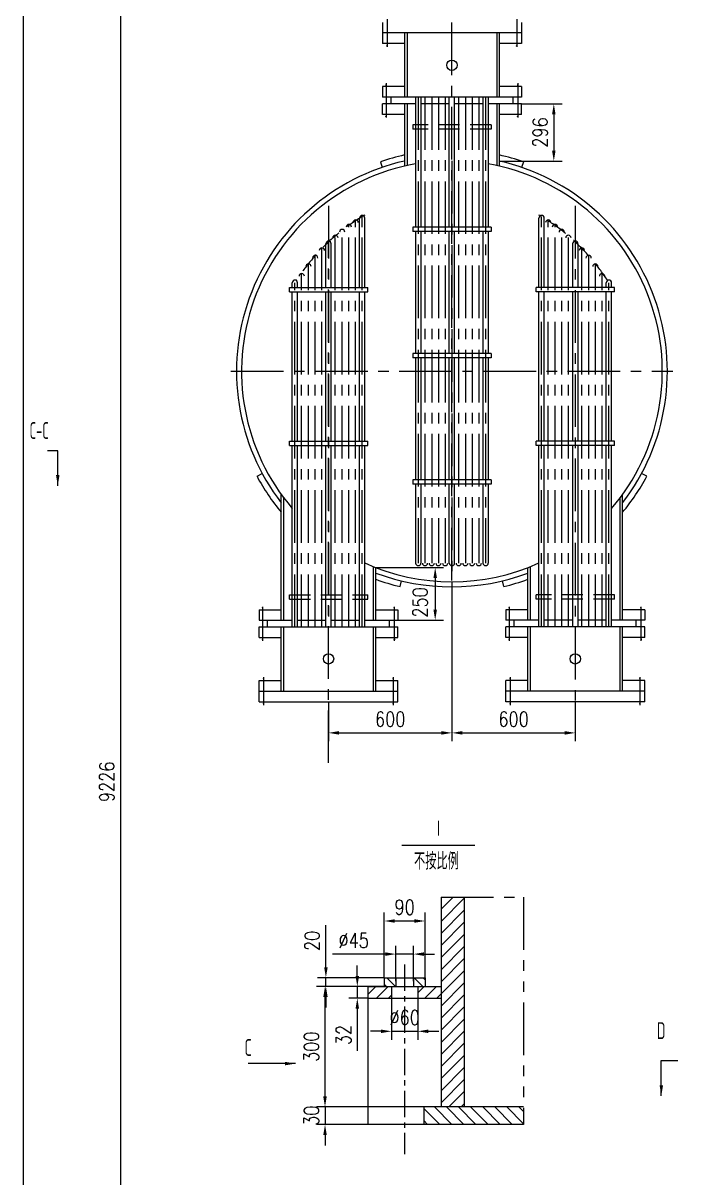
# Model space of a CAD drawing. Header units: millimetres. Extents: x -400 to 11480, y -400 to 24820.
# Drawn here: x 3014 to 6126, y 16587 to 22073 of the extents above; entities that cross this region are included whole.
import ezdxf

# ---------------------------------------------------------------- set-up
doc = ezdxf.new("R2010")
doc.units = ezdxf.units.MM
doc.header["$LTSCALE"] = 200
for name, pattern in [('CENTER', [2, 1.25, -0.25, 0.25, -0.25]), ('DASHED', [0.75, 0.5, -0.25]), ('PHANTOM', [2.5, 1.25, -0.25, 0.25, -0.25, 0.25, -0.25])]:
    doc.linetypes.add(name, pattern=pattern)
for name, color, linetype in [('1轮廓实线层', 7, 'Continuous'), ('2细线层', 4, 'Continuous'), ('3中心线层', 1, 'CENTER'), ('4虚线层', 6, 'DASHED'), ('5剖面线层', 2, 'Continuous'), ('6文字层', 3, 'Continuous'), ('7标注层', 4, 'Continuous'), ('9双点划线层', 6, 'PHANTOM')]:
    doc.layers.add(name, color=color, linetype=linetype)
doc.styles.add('PC_TEXTSTYLE', font='isocp.shx', dxfattribs={"width": 0.8, "bigfont": 'hzfs.shx'})
doc.styles.add('TH_GBDIM', font='romans.shx', dxfattribs={"width": 0.8, "bigfont": 'gbcbig.shx'})
doc.dimstyles.new('TH_GBDIM', dxfattribs={"dimscale": 20, "dimtxt": 3.5, "dimasz": 2.5, "dimexe": 2, "dimexo": 0, "dimgap": 1.5, "dimtad": 1, "dimdec": 1, "dimzin": 0, "dimdsep": 46, "dimtxsty": 'TH_GBDIM', "dimcen": 2.5, "dimclrd": 130, "dimclre": 130, "dimclrt": 3, "dimadec": 0, "dimazin": 0, "dimtfac": 0.714286, "dimtdec": 1, "dimtmove": 0, "dimatfit": 3, "dimfxl": 0, "dimtzin": 0, "dimlwd": -1, "dimlwe": -1, "dimarcsym": 0})
pattern_1 = [(45, (-2209.604, 14101.74), (-28.73682, 28.73682), [])]

# ---------------------------------------------------------------- blocks, each defined once
blk = doc.blocks.new('*D101')
at = {"layer": '7标注层', "color": 130}
for p, q in [((4690.9, 19486.4), (5012.7, 19486.4)), ((4972.7, 19436.4), (4972.7, 19286.4)), ((4795.9, 19236.4), (5012.7, 19236.4))]:
    blk.add_line(p, q, dxfattribs=at)
for points in [[(4964.4, 19436.4), (4981.1, 19436.4), (4972.7, 19486.4)], [(4964.4, 19286.4), (4981.1, 19286.4), (4972.7, 19236.4)]]:
    blk.add_solid(points, dxfattribs=at)
at = {"layer": 'Defpoints', "color": 0}
for p in [(4690.9, 19486.4), (4795.9, 19236.4), (4972.7, 19236.4)]:
    blk.add_point(p, dxfattribs=at)
at = {"layer": '7标注层', "color": 3, "insert": (4901.2, 19321), "char_height": 70, "attachment_point": 5, "rotation": 90, "style": 'TH_GBDIM'}
blk.add_mtext('250{}{}', dxfattribs=at)
blk = doc.blocks.new('*D102')
at = {"layer": '7标注层', "color": 130}
for p, q in [((5382.2, 21689.2), (5576.4, 21689.2)), ((5536.4, 21639.2), (5536.4, 21467.9)), ((5277.2, 21417.9), (5576.4, 21417.9))]:
    blk.add_line(p, q, dxfattribs=at)
for points in [[(5528.1, 21639.2), (5544.8, 21639.2), (5536.4, 21689.2)], [(5528.1, 21467.9), (5544.8, 21467.9), (5536.4, 21417.9)]]:
    blk.add_solid(points, dxfattribs=at)
at = {"layer": 'Defpoints', "color": 0}
for p in [(5382.2, 21689.2), (5277.2, 21417.9), (5536.4, 21417.9)]:
    blk.add_point(p, dxfattribs=at)
at = {"layer": '7标注层', "color": 3, "insert": (5471.4, 21553.6), "char_height": 70, "attachment_point": 5, "rotation": 90, "style": 'TH_GBDIM'}
blk.add_mtext('296{}{}', dxfattribs=at)
blk = doc.blocks.new('*D103')
at = {"layer": '7标注层', "color": 130}
for p, q in [((5052.2, 19418.9), (5052.2, 18661.2)), ((4465.9, 18849.4), (4465.9, 18661.2)), ((4515.9, 18701.2), (5002.2, 18701.2))]:
    blk.add_line(p, q, dxfattribs=at)
for points in [[(4515.9, 18709.6), (4515.9, 18692.9), (4465.9, 18701.2)], [(5002.2, 18709.6), (5002.2, 18692.9), (5052.2, 18701.2)]]:
    blk.add_solid(points, dxfattribs=at)
at = {"layer": 'Defpoints', "color": 0}
for p in [(5052.2, 19418.9), (4465.9, 18849.4), (5052.2, 18701.2)]:
    blk.add_point(p, dxfattribs=at)
at = {"layer": '7标注层', "color": 3, "insert": (4759, 18766.2), "char_height": 70, "attachment_point": 5, "style": 'TH_GBDIM'}
blk.add_mtext('600{}{}', dxfattribs=at)
blk = doc.blocks.new('*D104')
at = {"layer": '7标注层', "color": 130}
for p, q in [((5052.2, 19418.9), (5052.2, 18661.2)), ((5638.4, 18849.4), (5638.4, 18661.2)), ((5102.2, 18701.2), (5588.4, 18701.2))]:
    blk.add_line(p, q, dxfattribs=at)
for points in [[(5102.2, 18709.6), (5102.2, 18692.9), (5052.2, 18701.2)], [(5588.4, 18709.6), (5588.4, 18692.9), (5638.4, 18701.2)]]:
    blk.add_solid(points, dxfattribs=at)
at = {"layer": 'Defpoints', "color": 0}
for p in [(5052.2, 19418.9), (5638.4, 18849.4), (5638.4, 18701.2)]:
    blk.add_point(p, dxfattribs=at)
at = {"layer": '7标注层', "color": 3, "insert": (5345.3, 18766.2), "char_height": 70, "attachment_point": 5, "style": 'TH_GBDIM'}
blk.add_mtext('600{}{}', dxfattribs=at)
blk = doc.blocks.new('*D151')
at = {"layer": '7标注层', "color": 130}
for p, q in [((3123.1, 23081.7), (3517.3, 23081.7)), ((3477.3, 23031.7), (3477.3, 13905.7)), ((3026.1, 13855.7), (3517.3, 13855.7))]:
    blk.add_line(p, q, dxfattribs=at)
for points in [[(3469, 23031.7), (3485.6, 23031.7), (3477.3, 23081.7)], [(3469, 13905.7), (3485.6, 13905.7), (3477.3, 13855.7)]]:
    blk.add_solid(points, dxfattribs=at)
at = {"layer": 'Defpoints', "color": 0}
for p in [(3123.1, 23081.7), (3026.1, 13855.7), (3477.3, 13855.7)]:
    blk.add_point(p, dxfattribs=at)
at = {"layer": '7标注层', "color": 3, "insert": (3412.3, 18468.7), "char_height": 70, "attachment_point": 5, "rotation": 90, "style": 'TH_GBDIM'}
blk.add_mtext('9226{}{}', dxfattribs=at)
blk = doc.blocks.new('*D191')
at = {"layer": '7标注层', "color": 130}
for p, q in [((4785.9, 17521.6), (4785.9, 17690.3)), ((4869.1, 17521.6), (4869.1, 17690.3)), ((4735.9, 17650.3), (4484.6, 17650.3)), ((4869.1, 17650.3), (4785.9, 17650.3)), ((4919.1, 17650.3), (4969.1, 17650.3))]:
    blk.add_line(p, q, dxfattribs=at)
for points in [[(4735.9, 17658.6), (4735.9, 17641.9), (4785.9, 17650.3)], [(4919.1, 17658.6), (4919.1, 17641.9), (4869.1, 17650.3)]]:
    blk.add_solid(points, dxfattribs=at)
at = {"layer": 'Defpoints', "color": 0}
for p in [(4869.1, 17650.3), (4785.9, 17521.6), (4869.1, 17521.6)]:
    blk.add_point(p, dxfattribs=at)
at = {"layer": '7标注层', "color": 3, "insert": (4585.3, 17715.3), "char_height": 70, "attachment_point": 5, "style": 'TH_GBDIM'}
blk.add_mtext('%%c45{}{}', dxfattribs=at)
blk = doc.blocks.new('*D187')
at = {"layer": '7标注层', "color": 130}
for p, q in [((4453.2, 17587.7), (4453.2, 17788.4)), ((4730.8, 17537.7), (4413.2, 17537.7)), ((4453.2, 17496.4), (4453.2, 17537.7)), ((4730.8, 17496.4), (4413.2, 17496.4)), ((4453.2, 17446.4), (4453.2, 17396.4))]:
    blk.add_line(p, q, dxfattribs=at)
for points in [[(4444.9, 17587.7), (4461.6, 17587.7), (4453.2, 17537.7)], [(4444.9, 17446.4), (4461.6, 17446.4), (4453.2, 17496.4)]]:
    blk.add_solid(points, dxfattribs=at)
at = {"layer": 'Defpoints', "color": 0}
for p in [(4730.8, 17537.7), (4453.2, 17496.4), (4730.8, 17496.4)]:
    blk.add_point(p, dxfattribs=at)
at = {"layer": '7标注层', "color": 3, "insert": (4388.2, 17713.1), "char_height": 70, "attachment_point": 5, "rotation": 90, "style": 'TH_GBDIM'}
blk.add_mtext('20{}{}', dxfattribs=at)
blk = doc.blocks.new('*D192')
at = {"layer": '7标注层', "color": 130}
for p, q in [((4730.8, 17537.7), (4730.8, 17847.5)), ((4924.3, 17537.7), (4924.3, 17847.5)), ((4780.8, 17807.5), (4874.3, 17807.5))]:
    blk.add_line(p, q, dxfattribs=at)
for points in [[(4780.8, 17815.8), (4780.8, 17799.2), (4730.8, 17807.5)], [(4874.3, 17815.8), (4874.3, 17799.2), (4924.3, 17807.5)]]:
    blk.add_solid(points, dxfattribs=at)
at = {"layer": 'Defpoints', "color": 0}
for p in [(4924.3, 17807.5), (4730.8, 17537.7), (4924.3, 17537.7)]:
    blk.add_point(p, dxfattribs=at)
at = {"layer": '7标注层', "color": 3, "insert": (4827.5, 17872.5), "char_height": 70, "attachment_point": 5, "style": 'TH_GBDIM'}
blk.add_mtext('90{}{}', dxfattribs=at)
blk = doc.blocks.new('*D188')
at = {"layer": '7标注层', "color": 130}
for p, q in [((4727.5, 17496.4), (4409.1, 17496.4)), ((4449.1, 16973.9), (4449.1, 17446.4)), ((4654.7, 16923.9), (4409.1, 16923.9))]:
    blk.add_line(p, q, dxfattribs=at)
for points in [[(4440.7, 17446.4), (4457.4, 17446.4), (4449.1, 17496.4)], [(4440.7, 16973.9), (4457.4, 16973.9), (4449.1, 16923.9)]]:
    blk.add_solid(points, dxfattribs=at)
at = {"layer": 'Defpoints', "color": 0}
for p in [(4449.1, 17496.4), (4727.5, 17496.4), (4654.7, 16923.9)]:
    blk.add_point(p, dxfattribs=at)
at = {"layer": '7标注层', "color": 3, "insert": (4384.1, 17210.2), "char_height": 70, "attachment_point": 5, "rotation": 90, "style": 'TH_GBDIM'}
blk.add_mtext('300{}{}', dxfattribs=at)
blk = doc.blocks.new('*D196')
at = {"layer": '7标注层', "color": 130}
for p, q in [((4449.1, 16973.9), (4449.1, 17023.9)), ((4685.1, 16923.9), (4409.1, 16923.9)), ((4449.1, 16923.9), (4449.1, 16841)), ((4685.1, 16841), (4409.1, 16841)), ((4449.1, 16791), (4449.1, 16741))]:
    blk.add_line(p, q, dxfattribs=at)
for points in [[(4440.7, 16973.9), (4457.4, 16973.9), (4449.1, 16923.9)], [(4440.7, 16791), (4457.4, 16791), (4449.1, 16841)]]:
    blk.add_solid(points, dxfattribs=at)
at = {"layer": 'Defpoints', "color": 0}
for p in [(4685.1, 16923.9), (4449.1, 16841), (4685.1, 16841)]:
    blk.add_point(p, dxfattribs=at)
at = {"layer": '7标注层', "color": 3, "insert": (4384.1, 16882.5), "char_height": 70, "attachment_point": 5, "rotation": 90, "style": 'TH_GBDIM'}
blk.add_mtext('30{}{}', dxfattribs=at)
blk = doc.blocks.new('*D190')
at = {"layer": '7标注层', "color": 130}
for p, q in [((4764.9, 17441.1), (4764.9, 17243.5)), ((4890.1, 17441.1), (4890.1, 17243.5)), ((4714.9, 17283.5), (4664.9, 17283.5)), ((4764.9, 17283.5), (4890.1, 17283.5)), ((4940.1, 17283.5), (4990.1, 17283.5))]:
    blk.add_line(p, q, dxfattribs=at)
for points in [[(4714.9, 17291.8), (4714.9, 17275.2), (4764.9, 17283.5)], [(4940.1, 17291.8), (4940.1, 17275.2), (4890.1, 17283.5)]]:
    blk.add_solid(points, dxfattribs=at)
at = {"layer": 'Defpoints', "color": 0}
for p in [(4764.9, 17441.1), (4890.1, 17441.1), (4890.1, 17283.5)]:
    blk.add_point(p, dxfattribs=at)
at = {"layer": '7标注层', "color": 3, "insert": (4827.5, 17348.5), "char_height": 70, "attachment_point": 5, "style": 'TH_GBDIM'}
blk.add_mtext('%%c60{}{}', dxfattribs=at)
blk = doc.blocks.new('*D189')
at = {"layer": '7标注层', "color": 130}
for p, q in [((4602.6, 17546.4), (4602.6, 17596.4)), ((4654.7, 17496.4), (4562.6, 17496.4)), ((4602.6, 17496.4), (4602.6, 17441.1)), ((4654.7, 17441.1), (4562.6, 17441.1)), ((4602.6, 17391.1), (4602.6, 17190.5))]:
    blk.add_line(p, q, dxfattribs=at)
for points in [[(4594.3, 17546.4), (4610.9, 17546.4), (4602.6, 17496.4)], [(4594.3, 17391.1), (4610.9, 17391.1), (4602.6, 17441.1)]]:
    blk.add_solid(points, dxfattribs=at)
at = {"layer": 'Defpoints', "color": 0}
for p in [(4654.7, 17496.4), (4602.6, 17441.1), (4654.7, 17441.1)]:
    blk.add_point(p, dxfattribs=at)
at = {"layer": '7标注层', "color": 3, "insert": (4537.6, 17265.8), "char_height": 70, "attachment_point": 5, "rotation": 90, "style": 'TH_GBDIM'}
blk.add_mtext('32{}{}', dxfattribs=at)

msp = doc.modelspace()

# ---------------------------------------------------------------- hatches: boundary and pattern name
at = {"layer": '5剖面线层'}
h = msp.add_hatch(dxfattribs=at)
h.set_pattern_fill('ANSI31', color=256, scale=12.8, style=0)
h.set_pattern_definition(pattern_1)
h.paths.add_polyline_path([(5000.32, 16923.94), (5110.91, 16923.94), (5110.91, 17920.66), (5000.32, 17920.66)])
h = msp.add_hatch(dxfattribs=at)
h.set_pattern_fill('ANSI31', color=256, scale=9.6, angle=90, style=0)
h.set_pattern_definition([(135, (-2209.604, 14101.738), (-21.55261, -21.55261), [])])
h.paths.add_polyline_path([(4785.92, 17496.42), (4785.92, 17537.73), (4730.75, 17537.73), (4730.75, 17496.42)])
h.paths.add_polyline_path([(4924.29, 17496.42), (4924.29, 17537.73), (4869.12, 17537.73), (4869.12, 17496.42)])
h = msp.add_hatch(dxfattribs=at)
h.set_pattern_fill('ANSI31', color=256, scale=12.8, style=0)
h.set_pattern_definition(pattern_1)
h.paths.add_polyline_path([(4764.92, 17441.12), (4764.92, 17496.42), (4654.72, 17496.42), (4654.72, 17441.12)])
h.paths.add_polyline_path([(5000.32, 17441.12), (5000.32, 17496.42), (4890.12, 17496.42), (4890.12, 17441.12)])
h = msp.add_hatch(dxfattribs=at)
h.set_pattern_fill('ANSI31', color=256, scale=12.8, angle=90, style=0)
h.set_pattern_definition([(135, (-2209.604, 14101.74), (-28.73682, -28.73682), [])])
h.paths.add_polyline_path([(4918.11, 16923.94), (4918.11, 16841), (5392.77, 16841), (5392.77, 16923.94)])

# ---------------------------------------------------------------- linework, layer by layer
at = {"layer": '1轮廓实线层'}
for p, q in [((3014.08, 22675.69), (3014.08, 14046.69)), ((4722.15, 22076.24), (4722.15, 21976.24)), ((5382.15, 22076.24), (5382.15, 21976.24)), ((5382.15, 22026.24), (4722.15, 22026.24)), ((5382.15, 22026.24), (4722.15, 22026.24)), ((4827.15, 22026.24), (4827.15, 21850.24)), ((4839.15, 22026.24), (4839.15, 21721.24)), ((5265.15, 22026.24), (5265.15, 21721.24)), ((5277.15, 22026.24), (5277.15, 21850.24)), ((4827.15, 21976.24), (4722.15, 21976.24)), ((5382.15, 21976.24), (5277.15, 21976.24)), ((4827.15, 21862.24), (4827.15, 21721.24)), ((5277.15, 21862.24), (5277.15, 21721.24)), ((4722.15, 21771.24), (4722.15, 21721.24)), ((4827.15, 21771.24), (4722.15, 21771.24)), ((5382.15, 21771.24), (5277.15, 21771.24)), ((5382.15, 21771.24), (5382.15, 21721.24)), ((5382.15, 21721.24), (4722.15, 21721.24)), ((4827.15, 21721.24), (4722.15, 21721.24)), ((4722.15, 21639.24), (4722.15, 21689.24)), ((4879.65, 21689.24), (4722.15, 21689.24)), ((4762.15, 21721.24), (4762.15, 21689.24)), ((4827.15, 21689.24), (4827.15, 21393.24)), ((4839.15, 21689.24), (4839.15, 21395.94)), ((4879.65, 21721.24), (4879.65, 21103.24)), ((4904.65, 21721.24), (4904.65, 21103.24)), ((5039.65, 21689.24), (4904.65, 21689.24)), ((5039.65, 21103.24), (5039.65, 21721.24)), ((5064.65, 21103.24), (5064.65, 21721.24)), ((5199.65, 21689.24), (5064.65, 21689.24)), ((5199.65, 21721.24), (5199.65, 21103.24)), ((5224.65, 21721.24), (5224.65, 21103.24)), ((5382.15, 21689.24), (5224.65, 21689.24)), ((5265.15, 21689.24), (5265.15, 21395.94)), ((5382.15, 21721.24), (5277.15, 21721.24)), ((5277.15, 21689.24), (5277.15, 21393.24)), ((5342.15, 21721.24), (5342.15, 21689.24)), ((5382.15, 21639.24), (5382.15, 21689.24)), ((4827.15, 21639.24), (4722.15, 21639.24)), ((5382.15, 21639.24), (5277.15, 21639.24)), ((4712.15, 21414.43), (4721.2, 21387.93)), ((5392.15, 21414.43), (5383.1, 21387.93)), ((4613.41, 20816.41), (4613.41, 21146.9)), ((4638.41, 20816.41), (4638.41, 21146.9)), ((5465.89, 20816.41), (5465.89, 21146.9)), ((5490.89, 20816.41), (5490.89, 21146.9)), ((4865.74, 21103.24), (4865.74, 21083.24)), ((5238.56, 21103.24), (4865.74, 21103.24)), ((5238.56, 21083.24), (4865.74, 21083.24)), ((4879.65, 21083.24), (4879.65, 20503.24)), ((4904.65, 21083.24), (4904.65, 20503.24)), ((5039.65, 20503.24), (5039.65, 21083.24)), ((5064.65, 20503.24), (5064.65, 21083.24)), ((5199.65, 21083.24), (5199.65, 20503.24)), ((5224.65, 21083.24), (5224.65, 20503.24)), ((5238.56, 21103.24), (5238.56, 21083.24)), ((4453.41, 20816.41), (4453.41, 21025.17)), ((4478.41, 20816.41), (4478.41, 21025.17)), ((5625.89, 21025.17), (5625.89, 20816.41)), ((5650.89, 21025.17), (5650.89, 20816.41)), ((4279.51, 20796.41), (4279.51, 20816.41)), ((4279.51, 20816.41), (4652.32, 20816.41)), ((4279.51, 20796.41), (4652.32, 20796.41)), ((4293.41, 20816.41), (4293.41, 20839.8)), ((4293.41, 20086.41), (4293.41, 20796.41)), ((4318.41, 20816.41), (4318.41, 20839.8)), ((4318.41, 20086.41), (4318.41, 20796.41)), ((4453.41, 20086.41), (4453.41, 20796.41)), ((4478.41, 20086.41), (4478.41, 20796.41)), ((4613.41, 20086.41), (4613.41, 20796.41)), ((4638.41, 20086.41), (4638.41, 20796.41)), ((4652.32, 20796.41), (4652.32, 20816.41)), ((5824.79, 20816.41), (5451.98, 20816.41)), ((5451.98, 20796.41), (5451.98, 20816.41)), ((5824.79, 20796.41), (5451.98, 20796.41)), ((5465.89, 20086.41), (5465.89, 20796.41)), ((5490.89, 20086.41), (5490.89, 20796.41)), ((5625.89, 20796.41), (5625.89, 20086.41)), ((5650.89, 20796.41), (5650.89, 20086.41)), ((5785.89, 20816.41), (5785.89, 20839.8)), ((5785.89, 20086.41), (5785.89, 20796.41)), ((5810.89, 20816.41), (5810.89, 20839.8)), ((5810.89, 20086.41), (5810.89, 20796.41)), ((5824.79, 20796.41), (5824.79, 20816.41)), ((4865.74, 20503.24), (4865.74, 20483.24)), ((5238.56, 20503.24), (4865.74, 20503.24)), ((5238.56, 20483.24), (4865.74, 20483.24)), ((4879.65, 20483.24), (4879.65, 19903.24)), ((4904.65, 20483.24), (4904.65, 19903.24)), ((5039.65, 19903.24), (5039.65, 20483.24)), ((5064.65, 19903.24), (5064.65, 20483.24)), ((5199.65, 20483.24), (5199.65, 19903.24)), ((5224.65, 20483.24), (5224.65, 19903.24)), ((5238.56, 20503.24), (5238.56, 20483.24)), ((4279.51, 20066.41), (4279.51, 20086.41)), ((4279.51, 20086.41), (4652.32, 20086.41)), ((4652.32, 20066.41), (4652.32, 20086.41)), ((5824.79, 20086.41), (5451.98, 20086.41)), ((5451.98, 20066.41), (5451.98, 20086.41)), ((5824.79, 20066.41), (5824.79, 20086.41)), ((4279.51, 20066.41), (4652.32, 20066.41)), ((4293.41, 19204.41), (4293.41, 20066.41)), ((4318.41, 19204.41), (4318.41, 20066.41)), ((4453.41, 19204.41), (4453.41, 20066.41)), ((4478.41, 19204.41), (4478.41, 20066.41)), ((4613.41, 19204.41), (4613.41, 20066.41)), ((4638.41, 19204.41), (4638.41, 20066.41)), ((5824.79, 20066.41), (5451.98, 20066.41)), ((5465.89, 19204.41), (5465.89, 20066.41)), ((5490.89, 19204.41), (5490.89, 20066.41)), ((5625.89, 20066.41), (5625.89, 19204.41)), ((5650.89, 20066.41), (5650.89, 19204.41)), ((5785.89, 19204.41), (5785.89, 20066.41)), ((5810.89, 19204.41), (5810.89, 20066.41)), ((4125.91, 19920.1), (4150.57, 19933.37)), ((5978.39, 19920.1), (5953.74, 19933.37)), ((5238.56, 19903.24), (4865.74, 19903.24)), ((4865.74, 19903.24), (4865.74, 19883.24)), ((5238.56, 19883.24), (4865.74, 19883.24)), ((4879.65, 19883.24), (4879.65, 19508.24)), ((4904.65, 19883.24), (4904.65, 19508.24)), ((5039.65, 19508.24), (5039.65, 19883.24)), ((5064.65, 19508.24), (5064.65, 19883.24)), ((5199.65, 19883.24), (5199.65, 19508.24)), ((5224.65, 19883.24), (5224.65, 19508.24)), ((5238.56, 19903.24), (5238.56, 19883.24)), ((4240.91, 19236.41), (4240.91, 19834.17)), ((4252.91, 19236.41), (4252.91, 19817.87)), ((5851.39, 19236.41), (5851.39, 19817.87)), ((5863.39, 19236.41), (5863.39, 19834.17)), ((4678.91, 19236.41), (4678.91, 19491.15)), ((4690.91, 19236.41), (4690.91, 19486.41)), ((5413.39, 19236.41), (5413.39, 19486.41)), ((5425.39, 19236.41), (5425.39, 19491.15)), ((4805.91, 19396.11), (4812.47, 19423.33)), ((5298.39, 19396.11), (5291.83, 19423.33)), ((4135.91, 19286.41), (4240.91, 19286.41)), ((4135.91, 19286.41), (4135.91, 19236.41)), ((4690.91, 19286.41), (4795.91, 19286.41)), ((4795.91, 19286.41), (4795.91, 19236.41)), ((5308.39, 19286.41), (5308.39, 19236.41)), ((5413.39, 19286.41), (5308.39, 19286.41)), ((5968.39, 19286.41), (5863.39, 19286.41)), ((5968.39, 19286.41), (5968.39, 19236.41)), ((4135.91, 19236.41), (4293.41, 19236.41)), ((4135.91, 19204.41), (4795.91, 19204.41)), ((4135.91, 19204.41), (4240.91, 19204.41)), ((4135.91, 19154.41), (4135.91, 19204.41)), ((4175.91, 19204.41), (4175.91, 19236.41)), ((4240.91, 19063.41), (4240.91, 19204.41)), ((4252.91, 18899.41), (4252.91, 19204.41)), ((4318.41, 19236.41), (4453.41, 19236.41)), ((4478.41, 19236.41), (4613.41, 19236.41)), ((4638.41, 19236.41), (4795.91, 19236.41)), ((4678.91, 18899.41), (4678.91, 19204.41)), ((4690.91, 19204.41), (4795.91, 19204.41)), ((4690.91, 19063.41), (4690.91, 19204.41)), ((4755.91, 19204.41), (4755.91, 19236.41)), ((4795.91, 19154.41), (4795.91, 19204.41)), ((5465.89, 19236.41), (5308.39, 19236.41)), ((5968.39, 19204.41), (5308.39, 19204.41)), ((5413.39, 19204.41), (5308.39, 19204.41)), ((5308.39, 19154.41), (5308.39, 19204.41)), ((5348.39, 19204.41), (5348.39, 19236.41)), ((5413.39, 19063.41), (5413.39, 19204.41)), ((5425.39, 18899.41), (5425.39, 19204.41)), ((5625.89, 19236.41), (5490.89, 19236.41)), ((5785.89, 19236.41), (5650.89, 19236.41)), ((5968.39, 19236.41), (5810.89, 19236.41)), ((5851.39, 18899.41), (5851.39, 19204.41)), ((5863.39, 19063.41), (5863.39, 19204.41)), ((5968.39, 19204.41), (5863.39, 19204.41)), ((5928.39, 19204.41), (5928.39, 19236.41)), ((5968.39, 19154.41), (5968.39, 19204.41)), ((4135.91, 19154.41), (4240.91, 19154.41)), ((4690.91, 19154.41), (4795.91, 19154.41)), ((5413.39, 19154.41), (5308.39, 19154.41)), ((5968.39, 19154.41), (5863.39, 19154.41)), ((4240.91, 18899.41), (4240.91, 19075.41)), ((4690.91, 18899.41), (4690.91, 19075.41)), ((5413.39, 18899.41), (5413.39, 19075.41)), ((5863.39, 18899.41), (5863.39, 19075.41)), ((4135.91, 18949.41), (4240.91, 18949.41)), ((4135.91, 18849.41), (4135.91, 18949.41)), ((4690.91, 18949.41), (4795.91, 18949.41)), ((4795.91, 18849.41), (4795.91, 18949.41)), ((5308.39, 18849.41), (5308.39, 18949.41)), ((5413.39, 18949.41), (5308.39, 18949.41)), ((5968.39, 18949.41), (5863.39, 18949.41)), ((5968.39, 18849.41), (5968.39, 18949.41)), ((4135.91, 18899.41), (4795.91, 18899.41)), ((4135.91, 18899.41), (4795.91, 18899.41)), ((5968.39, 18899.41), (5308.39, 18899.41)), ((5968.39, 18899.41), (5308.39, 18899.41)), ((4135.91, 18849.41), (4795.91, 18849.41)), ((5968.39, 18849.41), (5308.39, 18849.41)), ((5000.32, 17920.66), (5000.32, 16923.94)), ((5110.91, 17920.66), (5110.91, 16923.94)), ((4730.75, 17537.73), (4730.75, 17496.42)), ((4730.75, 17537.73), (4924.29, 17537.73)), ((4924.29, 17537.73), (4924.29, 17496.42)), ((4654.72, 16841), (4654.72, 17496.42)), ((4654.72, 17496.42), (5000.32, 17496.42)), ((4764.92, 17496.42), (4764.92, 17441.12)), ((4890.12, 17496.42), (4890.12, 17441.12)), ((4654.72, 17441.12), (5000.32, 17441.12)), ((5392.77, 16923.94), (4654.72, 16923.94)), ((4918.11, 16923.94), (4918.11, 16841)), ((5392.77, 16841), (4654.72, 16841))]:
    msp.add_line(p, q, dxfattribs=at)
at = {"layer": '1轮廓实线层', "ltscale": 0.5}
for p, q in [((4785.92, 17537.73), (4785.92, 17496.42)), ((4869.12, 17537.73), (4869.12, 17496.42))]:
    msp.add_line(p, q, dxfattribs=at)
at = {"layer": '1轮廓实线层'}
for centre in [(5052.15, 21872.9), (4465.91, 19052.76), (5638.39, 19052.76)]:
    msp.add_circle(centre, 24.56, dxfattribs=at)
for centre, radius, start, end in [((5052.15, 20418.89), 1024, 102.69297, 217.60617), ((5052.15, 20418.89), 1000, 99.93321, 220.64699), ((5052.15, 20418.89), 1052, 102.34973, 108.85619), ((5052.15, 20418.89), 1000, 319.35301, 80.06679), ((5052.15, 20418.89), 1052, 71.14381, 77.65027), ((5052.15, 20418.89), 1024, 322.39383, 77.30703), ((4594.5, 21125.59), 12.5, 0, 180), ((4625.91, 21146.9), 12.5, 0, 180), ((5478.39, 21146.9), 12.5, 0, 180), ((5509.8, 21125.59), 12.5, 0, 180), ((4530.5, 21080.33), 12.5, 0, 180), ((4562.5, 21104.07), 12.5, 0, 180), ((5541.8, 21104.07), 12.5, 0, 180), ((5573.8, 21080.33), 12.5, 0, 180), ((4465.91, 21025.17), 12.5, 0, 180), ((4498.5, 21052.72), 12.5, 0, 180), ((5605.8, 21052.72), 12.5, 0, 180), ((5638.39, 21025.17), 12.5, 0, 180), ((4402.5, 20957.13), 12.5, 0, 180), ((4434.5, 20993.02), 12.5, 0, 180), ((5669.8, 20993.02), 12.5, 0, 180), ((5701.8, 20957.13), 12.5, 0, 180), ((4370.5, 20916.69), 12.5, 0, 180), ((5733.8, 20916.69), 12.5, 0, 180), ((4305.91, 20839.8), 12.5, 0, 180), ((4338.5, 20870.52), 12.5, 0, 180), ((5765.8, 20870.52), 12.5, 0, 180), ((5798.39, 20839.8), 12.5, 0, 180), ((5052.15, 20418.89), 1052, 208.30286, 219.5438), ((5052.15, 20418.89), 1052, 320.4562, 331.69714), ((5052.15, 20418.89), 1000, 245.56018, 294.43982), ((4892.15, 19508.24), 12.5, 180, 0), ((4924.15, 19508.24), 12.5, 180, 0), ((4956.15, 19508.24), 12.5, 180, 0), ((4988.15, 19508.24), 12.5, 180, 0), ((5020.15, 19508.24), 12.5, 180, 0), ((5052.15, 19508.24), 12.5, 180, 0), ((5084.15, 19508.24), 12.5, 180, 0), ((5116.15, 19508.24), 12.5, 180, 0), ((5148.15, 19508.24), 12.5, 180, 0), ((5180.15, 19508.24), 12.5, 180, 0), ((5212.15, 19508.24), 12.5, 180, 0), ((5052.15, 20418.89), 1024, 249.34312, 290.65688), ((5052.15, 20418.89), 1052, 249.91697, 256.46343), ((5052.15, 20418.89), 1052, 283.53657, 290.08303)]:
    msp.add_arc(centre, radius, start, end, dxfattribs=at)
at = {"layer": '2细线层'}
for p, q in [((4744.2, 22092.35), (4744.2, 21960.14)), ((5360.1, 22092.35), (5360.1, 21960.14)), ((4741.69, 21966.07), (4746.7, 21964.26)), ((4746.54, 21966.05), (4741.86, 21964.28)), ((5362.61, 21966.07), (5357.6, 21964.26)), ((5357.76, 21966.05), (5362.44, 21964.28)), ((4736.34, 21780.28), (4741.35, 21778.47)), ((4741.18, 21780.26), (4736.5, 21778.49)), ((4739.19, 21787.35), (4739.19, 21625.48)), ((5367.96, 21780.28), (5362.95, 21778.47)), ((5363.12, 21780.26), (5367.8, 21778.49)), ((5365.11, 21787.35), (5365.11, 21625.48)), ((4736.68, 21630.34), (4741.69, 21628.53)), ((4741.53, 21630.32), (4736.85, 21628.55)), ((5367.62, 21630.34), (5362.61, 21628.53)), ((5362.77, 21630.32), (5367.45, 21628.55)), ((4150.45, 19295.31), (4155.46, 19297.12)), ((4155.29, 19295.33), (4150.61, 19297.1)), ((4152.95, 19138.3), (4152.95, 19300.17)), ((4781.38, 19295.31), (4776.37, 19297.12)), ((4776.53, 19295.33), (4781.21, 19297.1)), ((4778.87, 19138.3), (4778.87, 19300.17)), ((5322.92, 19295.31), (5327.93, 19297.12)), ((5327.77, 19295.33), (5323.09, 19297.1)), ((5325.43, 19138.3), (5325.43, 19300.17)), ((5953.85, 19295.31), (5948.84, 19297.12)), ((5949.01, 19295.33), (5953.69, 19297.1)), ((5951.35, 19138.3), (5951.35, 19300.17)), ((4150.1, 19145.37), (4155.11, 19147.18)), ((4154.95, 19145.39), (4150.26, 19147.16)), ((4781.73, 19145.37), (4776.72, 19147.18)), ((4776.88, 19145.39), (4781.56, 19147.16)), ((5322.58, 19145.37), (5327.58, 19147.18)), ((5327.42, 19145.39), (5322.74, 19147.16)), ((5954.2, 19145.37), (5949.19, 19147.18)), ((5949.35, 19145.39), (5954.04, 19147.16)), ((4155.46, 18959.59), (4160.46, 18961.4)), ((4160.3, 18959.61), (4155.62, 18961.38)), ((4157.96, 18833.3), (4157.96, 18965.52)), ((4776.37, 18959.59), (4771.36, 18961.4)), ((4771.53, 18959.61), (4776.21, 18961.38)), ((4773.87, 18833.3), (4773.87, 18965.52)), ((5327.93, 18959.59), (5332.94, 18961.4)), ((5332.78, 18959.61), (5328.09, 18961.38)), ((5330.43, 18833.3), (5330.43, 18965.52)), ((5948.85, 18959.59), (5943.84, 18961.4)), ((5944, 18959.61), (5948.68, 18961.38)), ((5946.34, 18833.3), (5946.34, 18965.52)), ((4155.11, 18840.37), (4160.12, 18842.18)), ((4159.95, 18840.39), (4155.27, 18842.16)), ((4776.72, 18840.37), (4771.71, 18842.18)), ((4771.87, 18840.39), (4776.55, 18842.16)), ((5327.58, 18840.37), (5332.59, 18842.18)), ((5332.43, 18840.39), (5327.75, 18842.16)), ((5949.19, 18840.37), (5944.18, 18842.18)), ((5944.35, 18840.39), (5949.03, 18842.16)), ((4813.77, 18167.06), (5160.98, 18167.06))]:
    msp.add_line(p, q, dxfattribs=at)
at = {"layer": '3中心线层'}
for p, q in [((5052.15, 19425.24), (5052.15, 22076.24)), ((4892.15, 21721.24), (4892.15, 19508.24)), ((4924.15, 21721.24), (4924.15, 19508.24)), ((4956.15, 21721.24), (4956.15, 19508.24)), ((4988.15, 21721.24), (4988.15, 19508.24)), ((5020.15, 21721.24), (5020.15, 19508.24)), ((5084.15, 21721.24), (5084.15, 19508.24)), ((5116.15, 21721.24), (5116.15, 19508.24)), ((5148.15, 21721.24), (5148.15, 19508.24)), ((5180.15, 21721.24), (5180.15, 19508.24)), ((5212.15, 21721.24), (5212.15, 19508.24)), ((5052.15, 21418.89), (5052.15, 19418.89)), ((4465.91, 21204.41), (4465.91, 19204.41)), ((5638.39, 21204.41), (5638.39, 18849.41)), ((4593.91, 19204.41), (4593.91, 21134.79)), ((4625.91, 19204.41), (4625.91, 21154.29)), ((5478.39, 19204.41), (5478.39, 21154.29)), ((5510.39, 19204.41), (5510.39, 21134.79)), ((4529.91, 19204.41), (4529.91, 21089.53)), ((4561.91, 19204.41), (4561.91, 21113.27)), ((5542.39, 19204.41), (5542.39, 21113.27)), ((5574.39, 19204.41), (5574.39, 21089.53)), ((4465.91, 18558.11), (4465.91, 21034.37)), ((4497.91, 19204.41), (4497.91, 21063.34)), ((5606.39, 19204.41), (5606.39, 21063.34)), ((4401.91, 19204.41), (4401.91, 20966.33)), ((4433.91, 19204.41), (4433.91, 21002.22)), ((5670.39, 19204.41), (5670.39, 21002.22)), ((5702.39, 19204.41), (5702.39, 20966.33)), ((4369.91, 19204.41), (4369.91, 20925.89)), ((5734.39, 19204.41), (5734.39, 20925.89)), ((4337.91, 19204.41), (4337.91, 20879.72)), ((5766.39, 19204.41), (5766.39, 20879.72)), ((4305.91, 19204.41), (4305.91, 20839.8)), ((5798.39, 19204.41), (5798.39, 20839.8)), ((4002.15, 20418.89), (6102.15, 20418.89))]:
    msp.add_line(p, q, dxfattribs=at)
at = {"layer": '3中心线层', "ltscale": 0.5}
msp.add_line((4827.52, 17600.55), (4827.52, 16699.46), dxfattribs=at)
at = {"layer": '4虚线层'}
for p, q in [((5238.56, 21589.24), (4865.74, 21589.24)), ((4865.74, 21589.24), (4865.74, 21569.24)), ((5238.56, 21569.24), (4865.74, 21569.24)), ((5238.56, 21589.24), (5238.56, 21569.24)), ((4279.51, 19356.41), (4652.32, 19356.41)), ((4279.51, 19336.41), (4279.51, 19356.41)), ((4279.51, 19336.41), (4652.32, 19336.41)), ((4652.32, 19336.41), (4652.32, 19356.41)), ((5824.79, 19356.41), (5451.98, 19356.41)), ((5451.98, 19336.41), (5451.98, 19356.41)), ((5824.79, 19336.41), (5451.98, 19336.41)), ((5824.79, 19336.41), (5824.79, 19356.41))]:
    msp.add_line(p, q, dxfattribs=at)
for centre, start, end in [((5123.83, 20326.83), 120.18397, 147.16359), ((4980.47, 20326.83), 32.83641, 59.81603)]:
    msp.add_arc(centre, 965.46, start, end, dxfattribs=at)
at = {"layer": '9双点划线层'}
for p, q in [((5000.32, 17920.66), (5392.77, 17920.66)), ((5392.77, 17920.66), (5392.77, 16841))]:
    msp.add_line(p, q, dxfattribs=at)

# ---------------------------------------------------------------- texts
at = {"layer": '6文字层', "style": 'PC_TEXTSTYLE'}
for s, width, p in [('C-C', 0.6, (3044.84, 20097.64)), ('Ⅰ', 0.667, (4961.98, 18205.77)), ('不按比例', 0.667, (4872.03, 18051.89)), ('D', 0.667, (6025.73, 17246.61)), ('C', 0.667, (4066.33, 17166.72))]:
    msp.add_text(s, height=80, dxfattribs=dict(at, width=width)).set_placement(p)

# ---------------------------------------------------------------- dimensions: what is measured, and where the dimension line sits
at = {"layer": '7标注层'}
for base, p1, p2, angle, text, picture, middle in [((3477.31, 13855.69), (3123.08, 23081.69), (3026.08, 13855.69), 90, '9226{}{}', '*D151', (3412.31, 18468.69)), ((5536.43, 21417.86), (5382.15, 21689.24), (5277.15, 21417.86), 90, '296{}{}', '*D102', (5471.43, 21553.55)), ((4602.61, 17441.12), (4654.72, 17496.42), (4654.72, 17441.12), 90, '32{}{}', '*D189', (4537.61, 17265.79)), ((4449.06, 17496.42), (4654.72, 16923.94), (4727.48, 17496.42), 270, '300{}{}', '*D188', (4384.06, 17210.18))]:
    dim = msp.add_linear_dim(base=base, p1=p1, p2=p2, angle=angle, text=text, dimstyle='TH_GBDIM', override={"dimgap": 1.5, "dimtad": 1, "dimjust": 0, "dimdec": 0, "dimlfac": 1, "dimse1": 0, "dimse2": 0, "dimsd1": 0, "dimsd2": 0}, dxfattribs=at)
    dim.commit()
    dim.dimension.update_dxf_attribs({"geometry": picture, "text_midpoint": middle})
for base, p1, p2, angle, text, override, picture, middle in [((4972.74, 19236.41), (4690.91, 19486.41), (4795.91, 19236.41), 90, '<>{}{}', {"dimdec": 0, "dimtmove": 2}, '*D101', (4901.22, 19320.98)), ((4453.23, 17496.42), (4730.75, 17537.73), (4730.75, 17496.42), 90, '20{}{}', {"dimgap": 1.5, "dimtad": 1, "dimjust": 0, "dimdec": 0, "dimlfac": 1, "dimse1": 0, "dimse2": 0, "dimsd1": 0, "dimsd2": 0}, '*D187', (4453.23, 17713.06)), ((4869.12, 17650.27), (4785.92, 17521.56), (4869.12, 17521.56), 180, '%%c45{}{}', {"dimgap": 1.5, "dimtad": 1, "dimjust": 0, "dimdec": 0, "dimlfac": 1, "dimse1": 0, "dimse2": 0, "dimsd1": 0, "dimsd2": 0}, '*D191', (4585.25, 17650.27)), ((4449.06, 16841), (4685.14, 16923.94), (4685.14, 16841), 90, '30{}{}', {"dimgap": 1.5, "dimtad": 1, "dimjust": 0, "dimdec": 0, "dimlfac": 1, "dimse1": 0, "dimse2": 0, "dimsd1": 0, "dimsd2": 0}, '*D196', (4449.06, 16882.47))]:
    dim = msp.add_linear_dim(base=base, p1=p1, p2=p2, angle=angle, text=text, dimstyle='TH_GBDIM', override=override, dxfattribs=at)
    dim.commit()
    dim.dimension.update_dxf_attribs({"geometry": picture, "text_midpoint": middle, "dimtype": 160})
for base, p1, p2, text, picture, middle in [((5052.15, 18701.23), (4465.91, 18849.41), (5052.15, 19418.89), '600{}{}', '*D103', (4759.03, 18766.23)), ((5638.39, 18701.23), (5052.15, 19418.89), (5638.39, 18849.41), '600{}{}', '*D104', (5345.27, 18766.23)), ((4924.29, 17807.49), (4730.75, 17537.73), (4924.29, 17537.73), '90{}{}', '*D192', (4827.52, 17872.49))]:
    dim = msp.add_linear_dim(base=base, p1=p1, p2=p2, text=text, dimstyle='TH_GBDIM', override={"dimgap": 1.5, "dimtad": 1, "dimjust": 0, "dimdec": 0, "dimlfac": 1, "dimse1": 0, "dimse2": 0, "dimsd1": 0, "dimsd2": 0}, dxfattribs=at)
    dim.commit()
    dim.dimension.update_dxf_attribs({"geometry": picture, "text_midpoint": middle})
dim = msp.add_linear_dim(base=(4890.12, 17283.48), p1=(4764.92, 17441.12), p2=(4890.12, 17441.12), text='%%c60{}{}', dimstyle='TH_GBDIM', override={"dimgap": 1.5, "dimtad": 1, "dimjust": 0, "dimdec": 0, "dimlfac": 1, "dimse1": 0, "dimse2": 0, "dimsd1": 0, "dimsd2": 0}, dxfattribs=at)
dim.commit()
dim.dimension.update_dxf_attribs({"geometry": '*D190', "text_midpoint": (4827.52, 17283.48), "dimtype": 160})

# ---------------------------------------------------------------- leaders
at = {"layer": '1轮廓实线层'}
for points in [[(3178.92, 19875.55), (3178.92, 20040.36), (3129.41, 20040.36)], [(4309.34, 17130.19), (4083.38, 17130.19)], [(6047.44, 16977.54), (6047.44, 17144.9), (6126.26, 17144.9)]]:
    msp.add_leader(points, dimstyle='TH_GBDIM', override={"dimgap": 1.5, "dimtad": 0}, dxfattribs=at)

doc.saveas('drawing.dxf')
